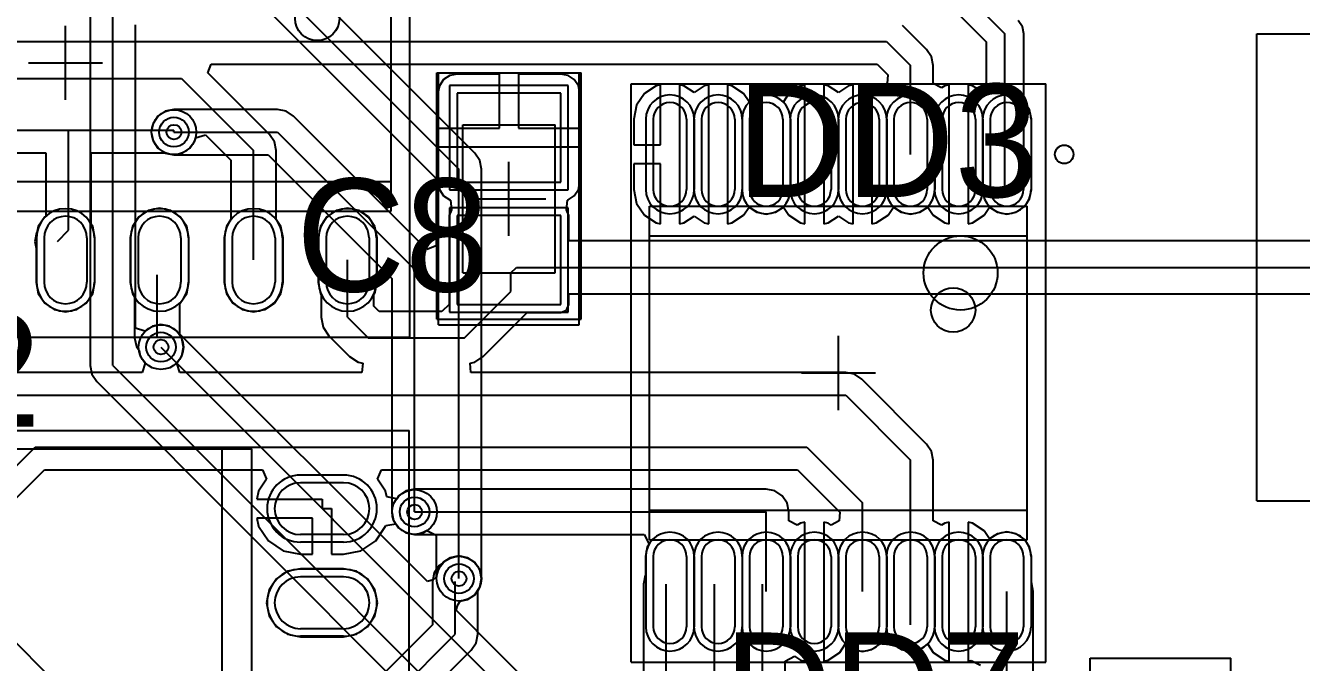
# Model space of a CAD drawing. Header units: millimetres. Extents: x 33 to 142, y 42 to 97.
# Drawn here: x 115.57 to 132.8, y 66.62 to 75.21 of the extents above; entities that cross this region are included whole.
import ezdxf

# ---------------------------------------------------------------- set-up
doc = ezdxf.new("R2010")
doc.units = ezdxf.units.MM
for name, color, linetype in [('BottomLayer', 5, 'Continuous'), ('BottomSolder', 6, 'Continuous'), ('Mechanical13', 56, 'Continuous'), ('Mechanical15', 56, 'Continuous'), ('MultiLayer', 9, 'Continuous'), ('TopLayer', 1, 'Continuous'), ('TopOverlay', 2, 'Continuous'), ('TopPaste', 8, 'Continuous'), ('TopSolder', 216, 'Continuous'), ('ViaHoleLayer', 16, 'Continuous')]:
    doc.layers.add(name, color=color, linetype=linetype)

msp = doc.modelspace()

# ---------------------------------------------------------------- linework, layer by layer
at = {"layer": 'BottomLayer'}
for p, q in [((121.641, 73.491), (118.866, 76.266)), ((118.65, 76.05), (121.425, 73.275)), ((118.434, 75.834), (121.119, 73.148)), ((116.444, 75.35), (116.444, 70.625)), ((116.75, 70.625), (116.75, 75.35)), ((117.056, 71.129), (117.056, 75.223)), ((117.359, 73.991), (117.292, 73.892)), ((117.458, 74.058), (117.359, 73.991)), ((117.575, 74.081), (117.458, 74.058)), ((118.975, 74.081), (117.575, 74.081)), ((119.092, 74.058), (118.975, 74.081)), ((118.975, 74.081), (118.975, 74.081)), ((119.191, 73.991), (119.092, 74.058)), ((120.992, 72.19), (119.191, 73.991)), ((117.292, 73.892), (117.269, 73.775)), ((117.269, 73.775), (117.292, 73.658)), ((117.575, 73.775), (118.975, 73.775)), ((118.975, 73.775), (120.825, 71.925)), ((117.292, 73.658), (117.359, 73.559)), ((117.359, 73.559), (117.458, 73.492)), ((117.458, 73.492), (117.575, 73.469)), ((117.575, 73.469), (118.848, 73.469)), ((118.848, 73.469), (120.519, 71.798)), ((121.708, 73.392), (121.641, 73.491)), ((121.641, 73.491), (121.641, 73.491)), ((121.425, 67.75), (121.425, 73.275)), ((121.731, 73.275), (121.708, 73.392)), ((121.731, 67.75), (121.731, 73.275)), ((121.731, 73.275), (121.731, 73.275)), ((121.119, 73.148), (121.119, 72.243)), ((121.119, 72.243), (120.992, 72.19)), ((120.825, 68.65), (120.825, 71.925)), ((120.519, 71.798), (120.519, 68.65)), ((117.4, 71.181), (117.283, 71.158)), ((117.517, 71.158), (117.4, 71.181)), ((117.183, 71.09), (117.056, 71.129)), ((117.184, 71.091), (117.183, 71.09)), ((117.283, 71.158), (117.184, 71.091)), ((117.616, 71.091), (117.517, 71.158)), ((120.998, 67.71), (117.616, 71.091)), ((117.4, 70.875), (126.625, 61.65)), ((116.444, 70.625), (116.444, 70.625)), ((116.444, 70.625), (116.467, 70.508)), ((116.467, 70.508), (116.534, 70.409)), ((116.75, 70.625), (121.95, 65.425)), ((116.534, 70.409), (121.644, 65.298)), ((120.519, 68.65), (120.542, 68.533)), ((120.542, 68.533), (120.609, 68.434)), ((120.609, 68.434), (120.708, 68.367)), ((120.708, 68.367), (120.825, 68.344)), ((120.825, 68.344), (120.942, 68.367)), ((120.942, 68.367), (120.992, 68.401)), ((120.992, 68.401), (121.119, 68.339)), ((121.119, 68.339), (121.119, 67.768)), ((117.25, 65.076), (114.491, 67.834)), ((121.076, 67.736), (120.998, 67.71)), ((121.119, 67.768), (121.076, 67.736)), ((121.708, 67.633), (121.731, 67.75)), ((121.641, 67.534), (121.708, 67.633)), ((121.385, 67.323), (121.409, 67.395)), ((121.409, 67.395), (121.44, 67.447)), ((121.44, 67.447), (121.542, 67.467)), ((121.542, 67.467), (121.641, 67.534)), ((126.752, 61.956), (121.385, 67.323))]:
    msp.add_line(p, q, dxfattribs=at)
for centre in [(117.575, 73.775), (117.4, 70.875), (120.825, 68.65), (121.425, 67.75)]:
    msp.add_circle(centre, 0.2, dxfattribs=at)
at = {"layer": 'BottomSolder'}
for centre in [(117.575, 73.775), (117.4, 70.875), (120.825, 68.65), (121.425, 67.75)]:
    msp.add_circle(centre, 0.302, dxfattribs=at)
at = {"layer": 'Mechanical13'}
for p, q in [((120.51, 72.71), (120.51, 76.71)), ((121.475, 71.875), (121.475, 73.875)), ((121.475, 73.875), (122.725, 73.875)), ((122.725, 71.875), (122.725, 73.875)), ((124, 68.275), (124, 72.775)), ((124, 72.775), (129.1, 72.775)), ((129.1, 68.275), (129.1, 72.775)), ((111.71, 72.71), (120.51, 72.71)), ((121.475, 71.875), (122.725, 71.875)), ((111.025, 69.5), (118.625, 69.5)), ((118.625, 59), (118.625, 69.5)), ((124, 68.275), (129.1, 68.275))]:
    msp.add_line(p, q, dxfattribs=at)
msp.add_circle((128.2, 71.875), 0.5, dxfattribs=at)
at = {"layer": 'Mechanical15'}
for p, q in [((120.76, 71.01), (120.76, 78.41)), ((116.11, 74.21), (116.11, 75.21)), ((132.2, 75.1), (141.3, 75.1)), ((132.2, 68.8), (132.2, 75.1)), ((115.61, 74.71), (116.61, 74.71)), ((121.15, 71.175), (121.15, 74.575)), ((121.15, 74.575), (123.05, 74.575)), ((123.05, 71.175), (123.05, 74.575)), ((123.75, 66.625), (123.75, 74.425)), ((123.75, 74.425), (129.35, 74.425)), ((129.35, 66.625), (129.35, 74.425)), ((122.1, 72.375), (122.1, 73.375)), ((121.6, 72.875), (122.6, 72.875)), ((111.46, 71.01), (120.76, 71.01)), ((121.15, 71.175), (123.05, 71.175)), ((126.55, 70.025), (126.55, 71.025)), ((126.05, 70.525), (127.05, 70.525)), ((108.9, 69.75), (120.75, 69.75)), ((120.75, 58.75), (120.75, 69.75)), ((132.2, 68.8), (141.3, 68.8)), ((123.75, 66.625), (129.35, 66.625)), ((129.95, 63.275), (129.95, 66.675)), ((129.95, 66.675), (131.85, 66.675)), ((131.85, 63.275), (131.85, 66.675))]:
    msp.add_line(p, q, dxfattribs=at)
at = {"layer": 'MultiLayer'}
for centre in [(117.575, 73.775), (117.4, 70.875), (120.825, 68.65), (121.425, 67.75)]:
    msp.add_circle(centre, 0.2, dxfattribs=at)
at = {"layer": 'TopLayer'}
for p, q in [((127.8, 76.1), (128.8, 75.1)), ((127.694, 75.845), (128.545, 74.994)), ((127.741, 74.891), (127.416, 75.216)), ((129.035, 75.198), (128.98, 75.28)), ((129.055, 75.1), (129.035, 75.198)), ((108.5, 75), (127.2, 75)), ((127.2, 75), (127.525, 74.675)), ((128.545, 74.994), (128.545, 74.432)), ((128.8, 72.975), (128.8, 75.1)), ((129.055, 74.187), (129.055, 75.1)), ((127.808, 74.792), (127.741, 74.891)), ((127.741, 74.891), (127.741, 74.891)), ((118.031, 74.577), (118.079, 74.694)), ((118.079, 74.694), (127.073, 74.694)), ((127.073, 74.694), (127.219, 74.549)), ((127.525, 73.475), (127.525, 74.675)), ((127.831, 74.675), (127.808, 74.792)), ((127.831, 74.431), (127.831, 74.675)), ((109.3, 74.5), (117.675, 74.5)), ((117.675, 74.5), (118.65, 73.525)), ((118.866, 73.741), (118.031, 74.577)), ((121.217, 74.483), (121.161, 74.399)), ((121.301, 74.539), (121.217, 74.483)), ((121.4, 74.559), (121.301, 74.539)), ((121.973, 74.559), (121.4, 74.559)), ((121.973, 73.827), (121.973, 74.559)), ((122.8, 74.559), (122.227, 74.559)), ((122.227, 74.559), (122.227, 73.827)), ((122.899, 74.539), (122.8, 74.559)), ((122.983, 74.483), (122.899, 74.539)), ((123.039, 74.399), (122.983, 74.483)), ((127.219, 74.549), (127.209, 74.429)), ((121.161, 74.399), (121.141, 74.3)), ((121.141, 74.3), (121.141, 73.827)), ((121.4, 74.3), (121.4, 73.1)), ((122.8, 74.3), (121.4, 74.3)), ((122.8, 73.1), (122.8, 74.3)), ((123.059, 74.3), (123.039, 74.399)), ((123.059, 73.827), (123.059, 74.3)), ((123.93, 74.295), (123.824, 74.137)), ((124.088, 74.401), (123.93, 74.295)), ((124.148, 74.413), (124.088, 74.401)), ((124.148, 73.602), (124.148, 74.413)), ((124.462, 74.401), (124.402, 74.413)), ((124.402, 74.413), (124.402, 73.475)), ((124.6, 74.309), (124.462, 74.401)), ((124.738, 74.401), (124.6, 74.309)), ((124.798, 74.413), (124.738, 74.401)), ((124.798, 73.475), (124.798, 74.413)), ((125.112, 74.401), (125.052, 74.413)), ((125.052, 74.413), (125.052, 73.475)), ((125.27, 74.295), (125.112, 74.401)), ((125.343, 74.186), (125.27, 74.295)), ((125.88, 74.295), (125.807, 74.186)), ((126.038, 74.401), (125.88, 74.295)), ((126.098, 74.413), (126.038, 74.401)), ((126.098, 73.475), (126.098, 74.413)), ((126.412, 74.401), (126.352, 74.413)), ((126.352, 74.413), (126.352, 73.475)), ((126.55, 74.309), (126.412, 74.401)), ((126.688, 74.401), (126.55, 74.309)), ((126.748, 74.413), (126.688, 74.401)), ((126.748, 73.475), (126.748, 74.413)), ((127.062, 74.401), (127.002, 74.413)), ((127.002, 74.413), (127.002, 73.475)), ((127.102, 74.374), (127.062, 74.401)), ((127.209, 74.429), (127.102, 74.374)), ((127.943, 74.371), (127.831, 74.431)), ((127.988, 74.401), (127.943, 74.371)), ((128.048, 74.413), (127.988, 74.401)), ((128.048, 73.475), (128.048, 74.413)), ((128.362, 74.401), (128.302, 74.413)), ((128.302, 74.413), (128.302, 73.475)), ((128.418, 74.364), (128.362, 74.401)), ((128.545, 74.432), (128.418, 74.364)), ((123.824, 74.137), (123.787, 73.95)), ((125.448, 74.256), (125.343, 74.186)), ((125.575, 74.281), (125.448, 74.256)), ((125.702, 74.256), (125.575, 74.281)), ((125.807, 74.186), (125.702, 74.256)), ((129.059, 74.184), (129.055, 74.187)), ((129.131, 74.077), (129.059, 74.184)), ((123.787, 73.95), (123.787, 73.602)), ((124.05, 73.95), (124.05, 73)), ((124.5, 73.95), (124.5, 73)), ((124.7, 73.95), (124.7, 73)), ((125.15, 73.95), (125.15, 73)), ((125.35, 73.95), (125.35, 73)), ((125.8, 73.95), (125.8, 73)), ((126, 73.95), (126, 73)), ((126.45, 73.95), (126.45, 73)), ((126.65, 73.95), (126.65, 73)), ((127.1, 73.95), (127.1, 73)), ((127.3, 73.95), (127.3, 73)), ((127.75, 73.95), (127.75, 73)), ((127.95, 73.95), (127.95, 73)), ((128.4, 73.95), (128.4, 73)), ((128.6, 73.95), (128.6, 73)), ((129.05, 73.95), (129.05, 73)), ((129.156, 73.95), (129.131, 74.077)), ((129.156, 73), (129.156, 73.95)), ((112.1, 73.8), (116.15, 73.8)), ((116.15, 73.8), (117.575, 73.8)), ((116.15, 72.45), (116.15, 73.8)), ((117.575, 73.775), (117.575, 73.8)), ((121.141, 73.827), (121.973, 73.827)), ((122.227, 73.827), (123.059, 73.827)), ((117.791, 73.559), (117.858, 73.658)), ((117.858, 73.658), (117.865, 73.697)), ((117.865, 73.697), (118.003, 73.739)), ((118.003, 73.739), (118.344, 73.398)), ((118.933, 73.642), (118.866, 73.741)), ((118.866, 73.741), (118.866, 73.741)), ((118.956, 73.525), (118.933, 73.642)), ((123.787, 73.602), (124.148, 73.602)), ((113.816, 73.494), (115.844, 73.494)), ((115.844, 73.494), (115.844, 72.641)), ((116.456, 72.534), (116.456, 73.494)), ((116.456, 73.494), (117.455, 73.494)), ((117.455, 73.494), (117.458, 73.492)), ((117.458, 73.492), (117.575, 73.469)), ((117.575, 73.469), (117.692, 73.492)), ((117.692, 73.492), (117.791, 73.559)), ((118.65, 72.05), (118.65, 73.525)), ((118.956, 72.594), (118.956, 73.525)), ((123.059, 73.573), (121.141, 73.573)), ((121.141, 73.573), (121.141, 73.1)), ((123.059, 73.1), (123.059, 73.573)), ((124.402, 73.475), (124.402, 72.537)), ((124.798, 72.537), (124.798, 73.475)), ((125.052, 73.475), (125.052, 72.537)), ((126.098, 72.537), (126.098, 73.475)), ((126.352, 73.475), (126.352, 72.537)), ((126.748, 72.537), (126.748, 73.475)), ((127.002, 73.475), (127.002, 72.537)), ((128.048, 72.537), (128.048, 73.475)), ((128.302, 73.475), (128.302, 72.537)), ((118.344, 73.398), (118.344, 72.594)), ((124.148, 73.348), (123.787, 73.348)), ((123.787, 73.348), (123.787, 73)), ((124.148, 72.537), (124.148, 73.348)), ((121.141, 73.1), (121.161, 73.001)), ((121.4, 73.1), (122.8, 73.1)), ((123.039, 73.001), (123.059, 73.1)), ((121.161, 73.001), (121.217, 72.917)), ((121.217, 72.917), (121.301, 72.861)), ((122.899, 72.861), (122.983, 72.917)), ((122.983, 72.917), (123.039, 73.001)), ((123.787, 73), (123.824, 72.813)), ((129.131, 72.873), (129.156, 73)), ((117.38, 72.748), (117.228, 72.717)), ((117.532, 72.717), (117.38, 72.748)), ((119.92, 72.748), (119.768, 72.717)), ((120.072, 72.717), (119.92, 72.748)), ((121.301, 72.861), (121.311, 72.859)), ((121.311, 72.859), (121.324, 72.727)), ((122.876, 72.727), (122.889, 72.859)), ((122.889, 72.859), (122.899, 72.861)), ((123.824, 72.813), (123.93, 72.655)), ((125.27, 72.655), (125.343, 72.764)), ((125.343, 72.764), (125.448, 72.694)), ((125.702, 72.694), (125.807, 72.764)), ((125.807, 72.764), (125.88, 72.655)), ((127.22, 72.655), (127.293, 72.764)), ((127.293, 72.764), (127.398, 72.694)), ((127.652, 72.694), (127.757, 72.764)), ((127.757, 72.764), (127.83, 72.655)), ((128.52, 72.655), (128.593, 72.764)), ((128.593, 72.764), (128.698, 72.694)), ((128.952, 72.694), (129.059, 72.766)), ((129.059, 72.766), (129.131, 72.873)), ((115.829, 72.631), (115.743, 72.502)), ((115.844, 72.641), (115.829, 72.631)), ((117.099, 72.631), (117.013, 72.502)), ((117.228, 72.717), (117.099, 72.631)), ((117.661, 72.631), (117.532, 72.717)), ((117.747, 72.502), (117.661, 72.631)), ((118.344, 72.594), (118.283, 72.502)), ((119.017, 72.502), (118.956, 72.594)), ((119.639, 72.631), (119.553, 72.502)), ((119.768, 72.717), (119.639, 72.631)), ((120.201, 72.631), (120.072, 72.717)), ((120.287, 72.502), (120.201, 72.631)), ((121.323, 72.727), (121.292, 72.65)), ((121.292, 72.65), (121.292, 71.45)), ((121.324, 72.727), (121.323, 72.727)), ((121.4, 72.65), (121.4, 71.45)), ((122.8, 72.65), (121.4, 72.65)), ((122.8, 71.45), (122.8, 72.65)), ((122.877, 72.727), (122.876, 72.727)), ((122.908, 72.65), (122.877, 72.727)), ((122.908, 72.307), (122.908, 72.65)), ((123.93, 72.655), (124.088, 72.549)), ((124.462, 72.549), (124.6, 72.641)), ((124.6, 72.641), (124.738, 72.549)), ((125.112, 72.549), (125.27, 72.655)), ((125.448, 72.694), (125.575, 72.669)), ((125.575, 72.669), (125.702, 72.694)), ((125.88, 72.655), (126.038, 72.549)), ((126.412, 72.549), (126.55, 72.641)), ((126.55, 72.641), (126.688, 72.549)), ((127.062, 72.549), (127.22, 72.655)), ((127.398, 72.694), (127.525, 72.669)), ((127.525, 72.669), (127.652, 72.694)), ((127.83, 72.655), (127.988, 72.549)), ((128.362, 72.549), (128.52, 72.655)), ((128.698, 72.694), (128.825, 72.669)), ((128.825, 72.669), (128.952, 72.694)), ((115.717, 72.417), (115.694, 72.3)), ((115.729, 72.435), (115.717, 72.417)), ((115.743, 72.502), (115.729, 72.435)), ((116, 72.3), (116.15, 72.45)), ((116.477, 72.502), (116.456, 72.534)), ((116.508, 72.35), (116.477, 72.502)), ((117.013, 72.502), (116.982, 72.35)), ((117.778, 72.35), (117.747, 72.502)), ((118.283, 72.502), (118.252, 72.35)), ((119.048, 72.35), (119.017, 72.502)), ((119.553, 72.502), (119.522, 72.35)), ((120.318, 72.35), (120.287, 72.502)), ((124.088, 72.549), (124.148, 72.537)), ((124.402, 72.537), (124.462, 72.549)), ((124.738, 72.549), (124.798, 72.537)), ((125.052, 72.537), (125.112, 72.549)), ((126.038, 72.549), (126.098, 72.537)), ((126.352, 72.537), (126.412, 72.549)), ((126.688, 72.549), (126.748, 72.537)), ((127.002, 72.537), (127.062, 72.549)), ((127.988, 72.549), (128.048, 72.537)), ((128.302, 72.537), (128.362, 72.549)), ((115.694, 72.3), (115.712, 72.208)), ((115.82, 72.35), (115.82, 71.75)), ((116.4, 72.35), (116.4, 71.75)), ((116.508, 71.75), (116.508, 72.35)), ((116.982, 72.35), (116.982, 71.75)), ((117.09, 72.35), (117.09, 71.75)), ((117.67, 72.35), (117.67, 71.75)), ((117.778, 71.75), (117.778, 72.35)), ((118.252, 72.35), (118.252, 71.75)), ((118.36, 72.35), (118.36, 71.75)), ((118.94, 72.35), (118.94, 71.75)), ((119.048, 71.75), (119.048, 72.35)), ((119.522, 72.35), (119.522, 71.75)), ((119.63, 72.35), (119.63, 71.75)), ((120.21, 72.35), (120.21, 71.75)), ((120.318, 71.75), (120.318, 72.35)), ((133.117, 72.307), (122.908, 72.307)), ((115.712, 72.208), (115.712, 71.75)), ((119.92, 71.28), (119.92, 72.05)), ((122.125, 71.875), (122.2, 71.95)), ((122.125, 71.625), (122.125, 71.875)), ((122.2, 71.95), (134.47, 71.95)), ((115.712, 71.75), (115.743, 71.598)), ((116.477, 71.598), (116.508, 71.75)), ((116.982, 71.75), (117.013, 71.598)), ((117.35, 71), (117.35, 71.85)), ((117.747, 71.598), (117.778, 71.75)), ((118.252, 71.75), (118.283, 71.598)), ((119.017, 71.598), (119.048, 71.75)), ((119.522, 71.75), (119.553, 71.598)), ((120.287, 71.598), (120.318, 71.75)), ((115.743, 71.598), (115.829, 71.469)), ((116.391, 71.469), (116.477, 71.598)), ((117.013, 71.598), (117.044, 71.551)), ((117.044, 71.551), (117.044, 71)), ((117.661, 71.469), (117.747, 71.598)), ((118.283, 71.598), (118.369, 71.469)), ((118.931, 71.469), (119.017, 71.598)), ((119.553, 71.598), (119.563, 71.582)), ((119.563, 71.582), (119.563, 71.28)), ((120.277, 71.582), (120.287, 71.598)), ((120.277, 71.428), (120.277, 71.582)), ((121.5, 71), (122.125, 71.625)), ((122.908, 71.45), (122.908, 71.593)), ((122.908, 71.593), (133.117, 71.593)), ((115.829, 71.469), (115.958, 71.383)), ((115.958, 71.383), (116.11, 71.352)), ((116.11, 71.352), (116.262, 71.383)), ((116.262, 71.383), (116.391, 71.469)), ((117.656, 71.465), (117.661, 71.469)), ((117.656, 71.032), (117.656, 71.465)), ((118.369, 71.469), (118.498, 71.383)), ((118.498, 71.383), (118.65, 71.352)), ((118.65, 71.352), (118.802, 71.383)), ((118.802, 71.383), (118.931, 71.469)), ((120.348, 71.357), (120.277, 71.428)), ((121.193, 71.357), (120.348, 71.357)), ((121.292, 71.45), (121.193, 71.357)), ((121.4, 71.45), (122.8, 71.45)), ((122.8, 71.342), (122.877, 71.373)), ((122.877, 71.373), (122.908, 71.45)), ((119.563, 71.28), (119.59, 71.143)), ((119.92, 71.28), (120.2, 71)), ((121.752, 70.748), (122.346, 71.342)), ((122.346, 71.342), (122.8, 71.342)), ((117.683, 70.992), (117.656, 71.032)), ((119.59, 71.143), (119.668, 71.028)), ((119.668, 71.028), (119.948, 70.748)), ((117.044, 71), (117.067, 70.883)), ((117.067, 70.883), (117.103, 70.829)), ((117.706, 70.875), (117.683, 70.992)), ((117.683, 70.758), (117.706, 70.875)), ((120.2, 71), (121.5, 71)), ((117.103, 70.829), (117.117, 70.758)), ((117.117, 70.758), (117.184, 70.659)), ((117.616, 70.659), (117.683, 70.758)), ((119.948, 70.748), (120.063, 70.67)), ((120.063, 70.67), (120.126, 70.658)), ((121.574, 70.658), (121.637, 70.67)), ((121.637, 70.67), (121.752, 70.748)), ((117.146, 70.531), (115.139, 70.531)), ((117.185, 70.658), (117.146, 70.531)), ((117.184, 70.659), (117.185, 70.658)), ((117.615, 70.658), (117.616, 70.659)), ((117.654, 70.531), (117.615, 70.658)), ((120.113, 70.531), (117.654, 70.531)), ((120.126, 70.658), (120.113, 70.531)), ((121.587, 70.531), (121.574, 70.658)), ((126.65, 70.531), (121.587, 70.531)), ((126.767, 70.508), (126.65, 70.531)), ((126.65, 70.531), (126.65, 70.531)), ((126.866, 70.441), (126.767, 70.508)), ((127.741, 69.566), (126.866, 70.441)), ((112.8, 70.225), (126.65, 70.225)), ((126.65, 70.225), (127.525, 69.35)), ((114.87, 68.695), (115.7, 69.525)), ((115.7, 69.525), (126.125, 69.525)), ((126.125, 69.525), (126.875, 68.775)), ((127.808, 69.467), (127.741, 69.566)), ((127.741, 69.566), (127.741, 69.566)), ((127.831, 69.35), (127.808, 69.467)), ((127.525, 67.575), (127.525, 69.35)), ((127.831, 68.531), (127.831, 69.35)), ((127.831, 69.35), (127.831, 69.35)), ((115.086, 68.479), (115.827, 69.219)), ((115.827, 69.219), (118.771, 69.219)), ((118.771, 69.219), (118.824, 69.092)), ((120.326, 69.092), (120.379, 69.219)), ((120.379, 69.219), (125.998, 69.219)), ((125.998, 69.219), (126.569, 68.649)), ((118.824, 69.092), (118.716, 68.931)), ((119.865, 69.045), (119.285, 69.045)), ((120.434, 68.931), (120.326, 69.092)), ((120.825, 68.956), (120.708, 68.933)), ((125.575, 68.956), (120.825, 68.956)), ((125.692, 68.933), (125.575, 68.956)), ((118.716, 68.931), (118.694, 68.822)), ((118.694, 68.822), (119.575, 68.822)), ((119.575, 68.822), (119.575, 68.695)), ((120.449, 68.856), (120.434, 68.931)), ((120.584, 68.829), (120.449, 68.856)), ((120.609, 68.866), (120.584, 68.829)), ((120.708, 68.933), (120.609, 68.866)), ((125.791, 68.866), (125.692, 68.933)), ((125.858, 68.767), (125.791, 68.866)), ((126.875, 67.575), (126.875, 68.775)), ((119.575, 68.695), (119.702, 68.695)), ((119.702, 68.695), (119.702, 68.079)), ((120.825, 68.65), (125.575, 68.65)), ((125.575, 67.575), (125.575, 68.65)), ((125.881, 68.65), (125.858, 68.767)), ((125.881, 68.531), (125.881, 68.65)), ((126.569, 68.649), (126.559, 68.529)), ((119.448, 68.568), (118.694, 68.568)), ((118.694, 68.568), (118.716, 68.459)), ((118.716, 68.459), (118.85, 68.26)), ((119.448, 68.079), (119.448, 68.568)), ((120.3, 68.26), (120.434, 68.459)), ((120.434, 68.459), (120.436, 68.468)), ((120.436, 68.468), (120.57, 68.492)), ((120.57, 68.492), (120.609, 68.434)), ((120.609, 68.434), (120.708, 68.367)), ((125.993, 68.471), (125.881, 68.531)), ((126.038, 68.501), (125.993, 68.471)), ((126.098, 68.513), (126.038, 68.501)), ((126.098, 67.575), (126.098, 68.513)), ((126.412, 68.501), (126.352, 68.513)), ((126.352, 68.513), (126.352, 67.575)), ((126.452, 68.474), (126.412, 68.501)), ((126.559, 68.529), (126.452, 68.474)), ((127.943, 68.471), (127.831, 68.531)), ((127.988, 68.501), (127.943, 68.471)), ((128.048, 68.513), (127.988, 68.501)), ((128.048, 67.575), (128.048, 68.513)), ((128.362, 68.501), (128.302, 68.513)), ((128.302, 68.513), (128.302, 67.575)), ((128.52, 68.395), (128.362, 68.501)), ((118.85, 68.26), (119.049, 68.126)), ((119.865, 68.345), (119.285, 68.345)), ((120.101, 68.126), (120.3, 68.26)), ((120.708, 68.367), (120.825, 68.344)), ((120.825, 68.344), (123.928, 68.344)), ((123.928, 68.344), (123.996, 68.217)), ((128.593, 68.286), (128.52, 68.395)), ((128.698, 68.356), (128.593, 68.286)), ((128.825, 68.381), (128.698, 68.356)), ((128.952, 68.356), (128.825, 68.381)), ((129.059, 68.284), (128.952, 68.356)), ((129.131, 68.177), (129.059, 68.284)), ((119.049, 68.126), (119.285, 68.079)), ((119.285, 68.079), (119.448, 68.079)), ((119.702, 68.079), (119.865, 68.079)), ((119.865, 68.079), (120.101, 68.126)), ((123.969, 68.177), (123.944, 68.05)), ((123.996, 68.217), (123.969, 68.177)), ((129.156, 68.05), (129.131, 68.177)), ((121.159, 67.929), (121.092, 67.83)), ((121.204, 67.959), (121.159, 67.929)), ((121.209, 67.966), (121.204, 67.959)), ((121.308, 68.033), (121.209, 67.966)), ((121.425, 68.056), (121.308, 68.033)), ((121.542, 68.033), (121.425, 68.056)), ((121.641, 67.966), (121.542, 68.033)), ((121.708, 67.867), (121.641, 67.966)), ((123.944, 68.05), (123.944, 67.794)), ((124.05, 68.05), (124.05, 67.1)), ((124.5, 68.05), (124.5, 67.1)), ((124.7, 68.05), (124.7, 67.1)), ((125.15, 68.05), (125.15, 67.1)), ((125.35, 68.05), (125.35, 67.1)), ((125.8, 68.05), (125.8, 67.1)), ((126, 68.05), (126, 67.1)), ((126.45, 68.05), (126.45, 67.1)), ((126.65, 68.05), (126.65, 67.1)), ((127.1, 68.05), (127.1, 67.1)), ((127.3, 68.05), (127.3, 67.1)), ((127.75, 68.05), (127.75, 67.1)), ((127.95, 68.05), (127.95, 67.1)), ((128.4, 68.05), (128.4, 67.1)), ((128.6, 68.05), (128.6, 67.1)), ((129.05, 68.05), (129.05, 67.1)), ((129.156, 67.703), (129.156, 68.05)), ((118.961, 67.749), (118.861, 67.601)), ((119.109, 67.849), (118.961, 67.749)), ((119.285, 67.884), (119.109, 67.849)), ((119.865, 67.884), (119.285, 67.884)), ((119.865, 67.775), (119.285, 67.775)), ((120.041, 67.849), (119.865, 67.884)), ((120.189, 67.749), (120.041, 67.849)), ((120.289, 67.601), (120.189, 67.749)), ((121.092, 67.83), (121.069, 67.712)), ((121.731, 67.75), (121.708, 67.867)), ((121.708, 67.633), (121.731, 67.75)), ((123.942, 67.792), (123.919, 67.675)), ((123.944, 67.794), (123.942, 67.792)), ((118.861, 67.601), (118.826, 67.425)), ((120.324, 67.425), (120.289, 67.601)), ((121.069, 67.712), (121.069, 67.127)), ((121.375, 67), (121.375, 67.712)), ((121.681, 67.593), (121.708, 67.633)), ((121.681, 67), (121.681, 67.593)), ((123.919, 67.675), (123.919, 65.302)), ((124.225, 65.175), (124.225, 67.675)), ((124.875, 64.5), (124.875, 67.675)), ((125.525, 63.875), (125.525, 67.675)), ((126.098, 66.637), (126.098, 67.575)), ((126.352, 67.575), (126.352, 66.637)), ((127.525, 67.125), (127.525, 67.575)), ((128.048, 66.637), (128.048, 67.575)), ((128.302, 67.575), (128.302, 66.637)), ((128.825, 66.275), (128.825, 67.575)), ((129.182, 67.575), (129.156, 67.703)), ((129.182, 66.423), (129.182, 67.575)), ((118.826, 67.425), (118.861, 67.249)), ((120.289, 67.249), (120.324, 67.425)), ((118.861, 67.249), (118.961, 67.101)), ((120.189, 67.101), (120.289, 67.249)), ((118.961, 67.101), (119.109, 67.001)), ((119.865, 67.075), (119.285, 67.075)), ((120.041, 67.001), (120.189, 67.101)), ((121.069, 67.127), (120.403, 66.461)), ((119.109, 67.001), (119.285, 66.966)), ((119.285, 66.966), (119.865, 66.966)), ((119.865, 66.966), (120.041, 67.001)), ((120.53, 66.155), (121.375, 67)), ((121.591, 66.784), (121.658, 66.883)), ((121.658, 66.883), (121.681, 67)), ((127.109, 66.866), (127.124, 66.887)), ((127.124, 66.887), (127.276, 66.887)), ((127.276, 66.887), (127.291, 66.866)), ((120.746, 65.939), (121.591, 66.784)), ((121.591, 66.784), (121.591, 66.784)), ((125.831, 66.635), (125.958, 66.702)), ((125.958, 66.702), (126.038, 66.649)), ((126.412, 66.649), (126.57, 66.755)), ((126.57, 66.755), (126.643, 66.864)), ((126.643, 66.864), (126.748, 66.794)), ((126.748, 66.794), (126.875, 66.769)), ((126.875, 66.769), (127.002, 66.794)), ((127.002, 66.794), (127.109, 66.866)), ((127.291, 66.866), (127.398, 66.794)), ((127.398, 66.794), (127.525, 66.769)), ((127.525, 66.769), (127.652, 66.794)), ((127.652, 66.794), (127.757, 66.864)), ((127.757, 66.864), (127.83, 66.755)), ((127.83, 66.755), (127.988, 66.649)), ((125.831, 63.875), (125.831, 66.635)), ((126.038, 66.649), (126.098, 66.637)), ((126.352, 66.637), (126.412, 66.649)), ((127.988, 66.649), (128.048, 66.637)), ((128.302, 66.637), (128.341, 66.645)), ((128.341, 66.645), (128.468, 66.582))]:
    msp.add_line(p, q, dxfattribs=at)
for centre in [(117.575, 73.775), (117.4, 70.875), (120.825, 68.65), (121.425, 67.75)]:
    msp.add_circle(centre, 0.2, dxfattribs=at)
for centre, radius, start, end in [((124.275, 73.95), 0.225, 0, 180), ((124.925, 73.95), 0.225, 0, 180), ((125.575, 73.95), 0.225, 0, 180), ((126.225, 73.95), 0.225, 0, 180), ((126.875, 73.95), 0.225, 0, 180), ((127.525, 73.95), 0.225, 0, 180), ((128.175, 73.95), 0.225, 0, 180), ((128.825, 73.95), 0.225, 0, 180), ((124.275, 73), 0.225, 180, 0), ((124.925, 73), 0.225, 180, 0), ((125.575, 73), 0.225, 180, 0), ((126.225, 73), 0.225, 180, 0), ((126.875, 73), 0.225, 180, 0), ((127.525, 73), 0.225, 180, 0), ((128.175, 73), 0.225, 180, 0), ((128.825, 73), 0.225, 180, 0), ((116.11, 72.35), 0.29, 0, 180), ((117.38, 72.35), 0.29, 0, 180), ((118.65, 72.35), 0.29, 0, 180), ((119.92, 72.35), 0.29, 0, 180), ((116.11, 71.75), 0.29, 180, 0), ((117.38, 71.75), 0.29, 180, 0), ((118.65, 71.75), 0.29, 180, 0), ((119.92, 71.75), 0.29, 180, 0), ((119.285, 68.695), 0.35, 90, 270), ((119.865, 68.695), 0.35, 270, 90), ((124.275, 68.05), 0.225, 0, 180), ((124.925, 68.05), 0.225, 0, 180), ((125.575, 68.05), 0.225, 0, 180), ((126.225, 68.05), 0.225, 0, 180), ((126.875, 68.05), 0.225, 0, 180), ((127.525, 68.05), 0.225, 0, 180), ((128.175, 68.05), 0.225, 0, 180), ((128.825, 68.05), 0.225, 0, 180), ((119.285, 67.425), 0.35, 90, 270), ((119.865, 67.425), 0.35, 270, 90), ((124.275, 67.1), 0.225, 180, 0), ((124.925, 67.1), 0.225, 180, 0), ((125.575, 67.1), 0.225, 180, 0), ((126.225, 67.1), 0.225, 180, 0), ((126.875, 67.1), 0.225, 180, 0), ((127.525, 67.1), 0.225, 180, 0), ((128.175, 67.1), 0.225, 180, 0), ((128.825, 67.1), 0.225, 180, 0)]:
    msp.add_arc(centre, radius, start, end, dxfattribs=at)
at = {"layer": 'TopOverlay'}
for p, q in [((120.51, 73.11), (120.51, 76.31)), ((121.125, 74.575), (123.075, 74.575)), ((121.125, 71.25), (121.125, 74.575)), ((123.075, 71.25), (123.075, 74.575)), ((111.71, 73.11), (120.51, 73.11)), ((124, 68.675), (124, 72.375)), ((124, 72.375), (129.1, 72.375)), ((129.1, 68.675), (129.1, 72.375)), ((121.125, 71.25), (123.075, 71.25)), ((111.425, 69.5), (118.225, 69.5)), ((118.225, 59), (118.225, 69.5)), ((124, 68.675), (129.1, 68.675))]:
    msp.add_line(p, q, dxfattribs=at)
for centre, radius in [((119.51, 75.31), 0.3), ((129.6, 73.475), 0.125), ((128.1, 71.375), 0.3)]:
    msp.add_circle(centre, radius, dxfattribs=at)
at = {"layer": 'TopPaste'}
for p, q in [((121.4, 74.3), (121.4, 73.1)), ((122.8, 74.3), (121.4, 74.3)), ((122.8, 73.1), (122.8, 74.3)), ((124.05, 73.95), (124.05, 73)), ((124.5, 73.95), (124.5, 73)), ((124.7, 73.95), (124.7, 73)), ((125.15, 73.95), (125.15, 73)), ((125.35, 73.95), (125.35, 73)), ((125.8, 73.95), (125.8, 73)), ((126, 73.95), (126, 73)), ((126.45, 73.95), (126.45, 73)), ((126.65, 73.95), (126.65, 73)), ((127.1, 73.95), (127.1, 73)), ((127.3, 73.95), (127.3, 73)), ((127.75, 73.95), (127.75, 73)), ((127.95, 73.95), (127.95, 73)), ((128.4, 73.95), (128.4, 73)), ((128.6, 73.95), (128.6, 73)), ((129.05, 73.95), (129.05, 73)), ((121.4, 73.1), (122.8, 73.1)), ((121.4, 72.65), (121.4, 71.45)), ((122.8, 72.65), (121.4, 72.65)), ((122.8, 71.45), (122.8, 72.65)), ((115.82, 72.35), (115.82, 71.75)), ((116.4, 72.35), (116.4, 71.75)), ((117.09, 72.35), (117.09, 71.75)), ((117.67, 72.35), (117.67, 71.75)), ((118.36, 72.35), (118.36, 71.75)), ((118.94, 72.35), (118.94, 71.75)), ((119.63, 72.35), (119.63, 71.75)), ((120.21, 72.35), (120.21, 71.75)), ((121.4, 71.45), (122.8, 71.45)), ((119.865, 69.045), (119.285, 69.045)), ((119.865, 68.345), (119.285, 68.345)), ((124.05, 68.05), (124.05, 67.1)), ((124.5, 68.05), (124.5, 67.1)), ((124.7, 68.05), (124.7, 67.1)), ((125.15, 68.05), (125.15, 67.1)), ((125.35, 68.05), (125.35, 67.1)), ((125.8, 68.05), (125.8, 67.1)), ((126, 68.05), (126, 67.1)), ((126.45, 68.05), (126.45, 67.1)), ((126.65, 68.05), (126.65, 67.1)), ((127.1, 68.05), (127.1, 67.1)), ((127.3, 68.05), (127.3, 67.1)), ((127.75, 68.05), (127.75, 67.1)), ((127.95, 68.05), (127.95, 67.1)), ((128.4, 68.05), (128.4, 67.1)), ((128.6, 68.05), (128.6, 67.1)), ((129.05, 68.05), (129.05, 67.1)), ((119.865, 67.775), (119.285, 67.775)), ((119.865, 67.075), (119.285, 67.075))]:
    msp.add_line(p, q, dxfattribs=at)
for centre, radius, start, end in [((124.275, 73.95), 0.225, 0, 180), ((124.925, 73.95), 0.225, 0, 180), ((125.575, 73.95), 0.225, 0, 180), ((126.225, 73.95), 0.225, 0, 180), ((126.875, 73.95), 0.225, 0, 180), ((127.525, 73.95), 0.225, 0, 180), ((128.175, 73.95), 0.225, 0, 180), ((128.825, 73.95), 0.225, 0, 180), ((124.275, 73), 0.225, 180, 0), ((124.925, 73), 0.225, 180, 0), ((125.575, 73), 0.225, 180, 0), ((126.225, 73), 0.225, 180, 0), ((126.875, 73), 0.225, 180, 0), ((127.525, 73), 0.225, 180, 0), ((128.175, 73), 0.225, 180, 0), ((128.825, 73), 0.225, 180, 0), ((116.11, 72.35), 0.29, 0, 180), ((117.38, 72.35), 0.29, 0, 180), ((118.65, 72.35), 0.29, 0, 180), ((119.92, 72.35), 0.29, 0, 180), ((116.11, 71.75), 0.29, 180, 0), ((117.38, 71.75), 0.29, 180, 0), ((118.65, 71.75), 0.29, 180, 0), ((119.92, 71.75), 0.29, 180, 0), ((119.285, 68.695), 0.35, 90, 270), ((119.865, 68.695), 0.35, 270, 90), ((124.275, 68.05), 0.225, 0, 180), ((124.925, 68.05), 0.225, 0, 180), ((125.575, 68.05), 0.225, 0, 180), ((126.225, 68.05), 0.225, 0, 180), ((126.875, 68.05), 0.225, 0, 180), ((127.525, 68.05), 0.225, 0, 180), ((128.175, 68.05), 0.225, 0, 180), ((128.825, 68.05), 0.225, 0, 180), ((119.285, 67.425), 0.35, 90, 270), ((119.865, 67.425), 0.35, 270, 90), ((124.275, 67.1), 0.225, 180, 0), ((124.925, 67.1), 0.225, 180, 0), ((125.575, 67.1), 0.225, 180, 0), ((126.225, 67.1), 0.225, 180, 0), ((126.875, 67.1), 0.225, 180, 0), ((127.525, 67.1), 0.225, 180, 0), ((128.175, 67.1), 0.225, 180, 0), ((128.825, 67.1), 0.225, 180, 0)]:
    msp.add_arc(centre, radius, start, end, dxfattribs=at)
at = {"layer": 'TopSolder'}
for p, q in [((121.298, 74.402), (121.298, 72.998)), ((122.902, 74.402), (121.298, 74.402)), ((122.902, 72.998), (122.902, 74.402)), ((123.948, 73.95), (123.948, 73)), ((124.598, 73.95), (124.598, 73)), ((124.602, 73.95), (124.602, 73)), ((125.248, 73.95), (125.248, 73)), ((125.252, 73.95), (125.252, 73)), ((125.898, 73.95), (125.898, 73)), ((125.902, 73.95), (125.902, 73)), ((126.548, 73.95), (126.548, 73)), ((126.552, 73.95), (126.552, 73)), ((127.198, 73.95), (127.198, 73)), ((127.202, 73.95), (127.202, 73)), ((127.848, 73.95), (127.848, 73)), ((127.852, 73.95), (127.852, 73)), ((128.498, 73.95), (128.498, 73)), ((128.502, 73.95), (128.502, 73)), ((129.152, 73.95), (129.152, 73)), ((121.298, 72.998), (122.902, 72.998)), ((121.298, 72.752), (121.298, 71.348)), ((122.902, 72.752), (121.298, 72.752)), ((122.902, 71.348), (122.902, 72.752)), ((115.718, 72.35), (115.718, 71.75)), ((116.502, 72.35), (116.502, 71.75)), ((116.988, 72.35), (116.988, 71.75)), ((117.772, 72.35), (117.772, 71.75)), ((118.258, 72.35), (118.258, 71.75)), ((119.042, 72.35), (119.042, 71.75)), ((119.528, 72.35), (119.528, 71.75)), ((120.312, 72.35), (120.312, 71.75)), ((121.298, 71.348), (122.902, 71.348)), ((119.865, 69.147), (119.285, 69.147)), ((119.865, 68.243), (119.285, 68.243)), ((123.948, 68.05), (123.948, 67.1)), ((124.598, 68.05), (124.598, 67.1)), ((124.602, 68.05), (124.602, 67.1)), ((125.248, 68.05), (125.248, 67.1)), ((125.252, 68.05), (125.252, 67.1)), ((125.898, 68.05), (125.898, 67.1)), ((125.902, 68.05), (125.902, 67.1)), ((126.548, 68.05), (126.548, 67.1)), ((126.552, 68.05), (126.552, 67.1)), ((127.198, 68.05), (127.198, 67.1)), ((127.202, 68.05), (127.202, 67.1)), ((127.848, 68.05), (127.848, 67.1)), ((127.852, 68.05), (127.852, 67.1)), ((128.498, 68.05), (128.498, 67.1)), ((128.502, 68.05), (128.502, 67.1)), ((129.152, 68.05), (129.152, 67.1)), ((119.865, 67.877), (119.285, 67.877)), ((119.865, 66.973), (119.285, 66.973))]:
    msp.add_line(p, q, dxfattribs=at)
for centre in [(117.575, 73.775), (117.4, 70.875), (120.825, 68.65), (121.425, 67.75)]:
    msp.add_circle(centre, 0.302, dxfattribs=at)
for centre, radius, start, end in [((124.275, 73.95), 0.327, 0, 180), ((124.925, 73.95), 0.327, 0, 180), ((125.575, 73.95), 0.327, 0, 180), ((126.225, 73.95), 0.327, 0, 180), ((126.875, 73.95), 0.327, 0, 180), ((127.525, 73.95), 0.327, 0, 180), ((128.175, 73.95), 0.327, 0, 180), ((128.825, 73.95), 0.327, 0, 180), ((124.275, 73), 0.327, 180, 0), ((124.925, 73), 0.327, 180, 0), ((125.575, 73), 0.327, 180, 0), ((126.225, 73), 0.327, 180, 0), ((126.875, 73), 0.327, 180, 0), ((127.525, 73), 0.327, 180, 0), ((128.175, 73), 0.327, 180, 0), ((128.825, 73), 0.327, 180, 0), ((116.11, 72.35), 0.392, 0, 180), ((117.38, 72.35), 0.392, 0, 180), ((118.65, 72.35), 0.392, 0, 180), ((119.92, 72.35), 0.392, 0, 180), ((116.11, 71.75), 0.392, 180, 0), ((117.38, 71.75), 0.392, 180, 0), ((118.65, 71.75), 0.392, 180, 0), ((119.92, 71.75), 0.392, 180, 0), ((119.285, 68.695), 0.452, 90, 270), ((119.865, 68.695), 0.452, 270, 90), ((124.275, 68.05), 0.327, 0, 180), ((124.925, 68.05), 0.327, 0, 180), ((125.575, 68.05), 0.327, 0, 180), ((126.225, 68.05), 0.327, 0, 180), ((126.875, 68.05), 0.327, 0, 180), ((127.525, 68.05), 0.327, 0, 180), ((128.175, 68.05), 0.327, 0, 180), ((128.825, 68.05), 0.327, 0, 180), ((119.285, 67.425), 0.452, 90, 270), ((119.865, 67.425), 0.452, 270, 90), ((124.275, 67.1), 0.327, 180, 0), ((124.925, 67.1), 0.327, 180, 0), ((125.575, 67.1), 0.327, 180, 0), ((126.225, 67.1), 0.327, 180, 0), ((126.875, 67.1), 0.327, 180, 0), ((127.525, 67.1), 0.327, 180, 0), ((128.175, 67.1), 0.327, 180, 0), ((128.825, 67.1), 0.327, 180, 0)]:
    msp.add_arc(centre, radius, start, end, dxfattribs=at)
at = {"layer": 'ViaHoleLayer'}
for centre in [(117.575, 73.775), (117.4, 70.875), (120.825, 68.65), (121.425, 67.75)]:
    msp.add_circle(centre, 0.1, dxfattribs=at)

# ---------------------------------------------------------------- texts
at = {"layer": 'TopOverlay'}
for s, p in [('DD3', (125.175, 72.9)), ('C8', (119.225, 71.625)), ('DD2', (111.7, 69.8)), ('DD7', (125, 65.5))]:
    msp.add_text(s, height=1.524, dxfattribs=at).set_placement(p)

doc.saveas('drawing.dxf')
